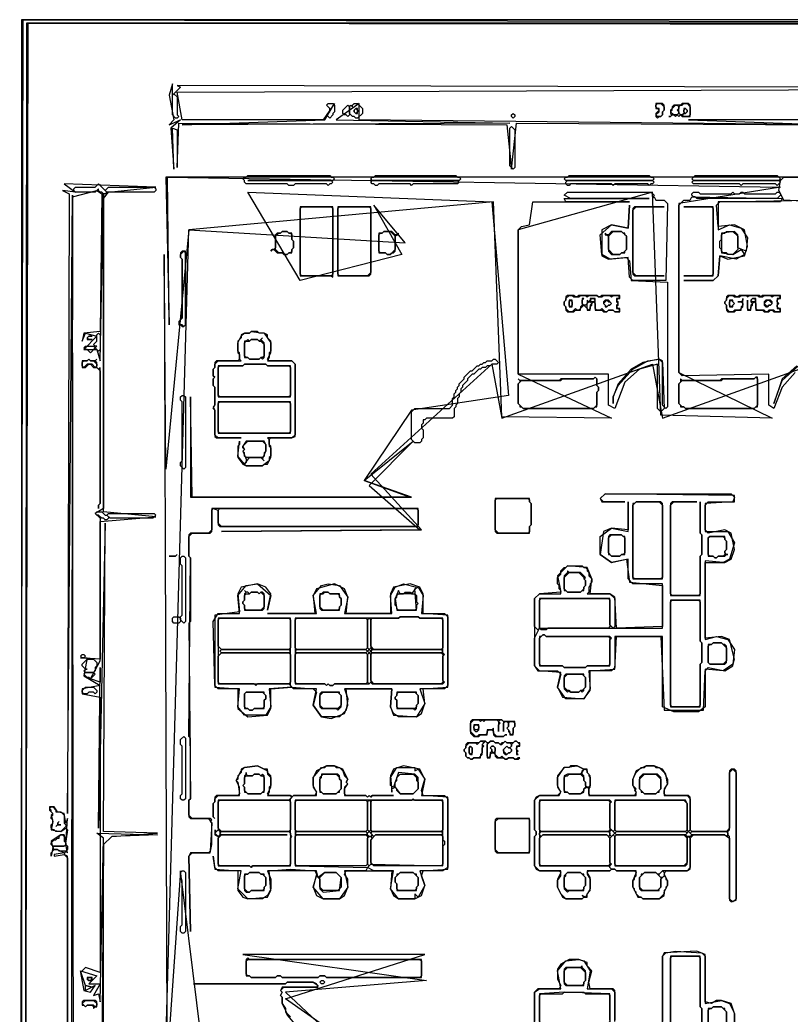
# Model space of a CAD drawing. Header units: millimetres. Extents: x 18 to 1005, y 22 to 1011.
# Drawn here: x 18 to 488, y 404 to 1011 of the extents above; entities that cross this region are included whole.
import ezdxf

# ---------------------------------------------------------------- set-up
doc = ezdxf.new("R2010")
doc.units = ezdxf.units.MM

msp = doc.modelspace()

# ---------------------------------------------------------------- linework, layer by layer
for points in [[(20, 1011), (1005, 1009), (1003, 22), (18, 24)], [(19, 1011), (19, 22), (1004, 22), (1004, 1011)], [(23, 1009), (1002, 1008), (1001, 24), (21, 26)], [(22, 1009), (21, 25), (1002, 24), (1002, 1009)], [(112, 966), (114, 964), (114, 953), (115, 952), (114, 951), (113, 951), (111, 953), (111, 965)], [(209, 960), (210, 959), (210, 955), (209, 954), (209, 953), (207, 951), (205, 953), (207, 955), (207, 957), (205, 959), (206, 960)], [(222, 960), (224, 960), (227, 957), (227, 954), (224, 951), (223, 951), (222, 952), (221, 952), (219, 954), (219, 958), (220, 959), (221, 958), (221, 959)], [(407, 960), (409, 960), (411, 958), (411, 956), (410, 955), (410, 953), (409, 952), (407, 952), (406, 953), (408, 955), (408, 957), (407, 957), (406, 958), (406, 959)], [(410, 960), (406, 960), (406, 957), (407, 957), (408, 956), (406, 954), (406, 952), (407, 951), (408, 952), (409, 952), (410, 953), (410, 955), (411, 956), (411, 959)], [(427, 959), (426, 960), (422, 960), (421, 959), (417, 959), (416, 958), (416, 957), (415, 956), (415, 954), (416, 953), (415, 952), (414, 952), (415, 952), (416, 953), (417, 953), (418, 952), (419, 953), (420, 952), (421, 953), (422, 952), (427, 952)], [(421, 959), (422, 959), (423, 960), (425, 960), (427, 958), (427, 953), (426, 952), (423, 952), (422, 953), (423, 954), (424, 954), (425, 955), (425, 956), (424, 957), (423, 957), (423, 954), (422, 953), (421, 953), (420, 954), (420, 958)], [(218, 959), (219, 958), (219, 953), (218, 952), (217, 953), (216, 953), (215, 954), (215, 956)], [(222, 956), (223, 957), (224, 956), (224, 955), (223, 954), (222, 955)], [(223, 957), (222, 956), (222, 955), (223, 954), (224, 954), (224, 957)], [(318, 953), (319, 954), (320, 953), (320, 952), (319, 951), (318, 952)], [(418, 959), (419, 959), (420, 958), (420, 957), (419, 956), (420, 955), (420, 954), (419, 953), (417, 953), (415, 955), (416, 956), (416, 957)], [(423, 956), (424, 957), (425, 956), (425, 955), (424, 954), (423, 955)], [(318, 946), (320, 944), (320, 921), (319, 920), (317, 922), (317, 945)], [(71, 906), (70, 905), (69, 905), (68, 906), (67, 906), (66, 907), (66, 908), (64, 906), (52, 906), (51, 907), (51, 908), (52, 909), (64, 909), (66, 911)], [(154, 914), (155, 915), (156, 915), (157, 916), (207, 916), (208, 915), (209, 915), (210, 914), (209, 913), (157, 913), (208, 913), (209, 912), (208, 911), (207, 911), (206, 910), (205, 911), (186, 911), (185, 910), (182, 910), (181, 911), (156, 911), (155, 912), (155, 913)], [(232, 914), (233, 915), (234, 915), (235, 916), (284, 916), (285, 915), (286, 915), (287, 914), (286, 913), (233, 913)], [(232, 912), (233, 913), (285, 913), (286, 912), (285, 911), (258, 911), (257, 910), (256, 911), (237, 911), (236, 910), (235, 910), (234, 911), (233, 911)], [(350, 914), (351, 915), (352, 915), (353, 916), (402, 916), (403, 915), (404, 915), (405, 914), (404, 913), (351, 913)], [(351, 911), (351, 912), (352, 913), (404, 913), (405, 912), (404, 911), (403, 911), (402, 910), (401, 911), (381, 911), (380, 910), (379, 911), (354, 911), (353, 910), (352, 910)], [(428, 914), (430, 916), (480, 916), (482, 914), (481, 913), (429, 913)], [(428, 912), (429, 913), (481, 913), (482, 912), (480, 910), (479, 911), (459, 911), (458, 910), (457, 911), (429, 911)], [(70, 907), (72, 909), (100, 909), (101, 908), (101, 907), (100, 906), (71, 906)], [(331, 900), (390, 900), (351, 900), (350, 902), (402, 902), (354, 902), (350, 904), (352, 906), (403, 906), (405, 904), (404, 902), (405, 903), (406, 901), (411, 901), (413, 899), (412, 852), (392, 852), (390, 854), (389, 866), (378, 865), (373, 868), (372, 880), (379, 886), (389, 884), (390, 898), (389, 884), (379, 886), (373, 883), (373, 867), (377, 865), (388, 866), (390, 864), (391, 852), (413, 851), (413, 775), (412, 774), (410, 776), (410, 803), (408, 804), (398, 802), (391, 798), (383, 789), (380, 781), (380, 777), (380, 781), (383, 788), (392, 798), (401, 803), (408, 804), (410, 802), (411, 774), (409, 772), (407, 774), (407, 801), (396, 798), (387, 790), (381, 774), (377, 776), (377, 795), (322, 795), (322, 883), (324, 885), (329, 886)], [(428, 905), (429, 906), (432, 906), (433, 905), (452, 905), (453, 906), (454, 905), (457, 905), (458, 906), (459, 906), (460, 905), (479, 905), (480, 906), (481, 906), (482, 905), (482, 904), (480, 902), (431, 902), (430, 903), (429, 903), (428, 904)], [(190, 897), (208, 897), (209, 896), (209, 856), (208, 855), (190, 855), (189, 856), (189, 896)], [(189, 897), (189, 855), (208, 855), (209, 854), (209, 897)], [(213, 897), (231, 897), (232, 896), (232, 857), (230, 855), (213, 855), (212, 856), (212, 896)], [(212, 897), (212, 855), (231, 855), (232, 856), (232, 897)], [(393, 897), (392, 896), (392, 856), (393, 855), (411, 855), (394, 855), (392, 857), (392, 895), (394, 897), (411, 897)], [(423, 897), (440, 897), (441, 896), (441, 856), (440, 855), (423, 855), (441, 855), (441, 897)], [(178, 882), (177, 881), (175, 881), (174, 880), (174, 872), (173, 871), (172, 871), (171, 870), (172, 871), (173, 871), (175, 869), (178, 869), (179, 868), (181, 868), (182, 869), (184, 869), (184, 871), (185, 872), (185, 876), (184, 877), (184, 881), (182, 881), (181, 882)], [(178, 882), (181, 882), (182, 881), (183, 881), (184, 880), (184, 877), (185, 876), (185, 872), (184, 871), (184, 870), (183, 869), (182, 869), (181, 868), (179, 868), (178, 869), (176, 869), (174, 871), (174, 879), (176, 881), (177, 881)], [(240, 882), (244, 882), (247, 879), (247, 871), (244, 868), (242, 868), (241, 869), (238, 869), (237, 870), (237, 880), (238, 881), (239, 881)], [(237, 881), (237, 869), (241, 869), (242, 868), (244, 868), (245, 869), (246, 869), (247, 870), (247, 879), (248, 880), (249, 880), (249, 881), (248, 880), (247, 880), (245, 882), (240, 882), (239, 881)], [(375, 881), (375, 880), (376, 880), (377, 879), (377, 870), (379, 868), (384, 868), (385, 869), (387, 869), (387, 870), (388, 871), (388, 879), (387, 880), (387, 881), (386, 881), (385, 882), (379, 882), (377, 880), (376, 880)], [(380, 882), (385, 882), (388, 879), (388, 871), (386, 869), (385, 869), (384, 868), (380, 868), (377, 871), (377, 879)], [(449, 882), (453, 882), (456, 879), (456, 871), (453, 868), (450, 868), (449, 869), (447, 869), (446, 870), (446, 871), (445, 872), (445, 876), (446, 877), (446, 880), (447, 881), (448, 881)], [(118, 870), (119, 869), (119, 825), (118, 824), (117, 825), (116, 825), (115, 826), (116, 827), (116, 828), (117, 829), (117, 865), (116, 866), (116, 868)], [(119, 870), (117, 870), (116, 869), (116, 866), (117, 865), (117, 829), (115, 827), (115, 825), (116, 825), (117, 824), (118, 824), (119, 825)], [(350, 839), (351, 840), (351, 841), (353, 843), (355, 843), (356, 842), (359, 842), (360, 843), (363, 843), (364, 842), (365, 843), (370, 843), (371, 842), (373, 842), (374, 843), (378, 843), (379, 842), (380, 843), (383, 843), (384, 842), (383, 841), (382, 841), (382, 839), (383, 838), (382, 837), (382, 835), (383, 835), (384, 834), (383, 833), (381, 833), (380, 834), (377, 834), (376, 833), (375, 833), (373, 835), (372, 834), (370, 834), (369, 835), (369, 841), (366, 841), (366, 840), (365, 839), (364, 840), (364, 838), (363, 837), (362, 837), (361, 838), (361, 840), (362, 841), (361, 841), (361, 837), (360, 836), (360, 835), (359, 834), (358, 834), (357, 835), (355, 833), (353, 833), (351, 835), (351, 836), (350, 837)], [(350, 839), (350, 837), (351, 836), (351, 834), (352, 833), (356, 833), (357, 834), (360, 834), (360, 835), (362, 837), (364, 835), (364, 834), (366, 834), (366, 836), (367, 837), (367, 838), (368, 839), (369, 838), (369, 834), (373, 834), (374, 833), (376, 833), (377, 834), (380, 834), (381, 833), (384, 833), (384, 835), (383, 835), (382, 836), (383, 837), (383, 839), (382, 840), (383, 841), (384, 841), (384, 843), (373, 843), (372, 842), (371, 842), (370, 843), (359, 843), (358, 842), (357, 842), (356, 843), (352, 843), (351, 842), (351, 840)], [(354, 840), (355, 839), (355, 837), (354, 836), (353, 837), (353, 839)], [(353, 840), (353, 836), (355, 836), (355, 840)], [(366, 839), (367, 838), (366, 837), (366, 835), (365, 834), (364, 835), (364, 838), (365, 839)], [(366, 840), (367, 841), (368, 841), (369, 840), (368, 839), (367, 839)], [(376, 840), (377, 839), (378, 839), (379, 838), (378, 837), (377, 837), (376, 836), (374, 838)], [(374, 839), (374, 838), (375, 837), (375, 836), (376, 836), (377, 837), (378, 837), (379, 838), (377, 840), (375, 840)], [(448, 839), (448, 838), (449, 837), (449, 834), (450, 833), (454, 833), (455, 834), (458, 834), (458, 835), (459, 836), (459, 841), (459, 840), (458, 839), (456, 839), (458, 839), (459, 838), (459, 837), (458, 836), (458, 835), (457, 834), (454, 834), (453, 833), (451, 833), (449, 835), (449, 837), (448, 838), (448, 839), (449, 840), (449, 841), (451, 843), (453, 843), (454, 842), (457, 842), (458, 843), (461, 843), (462, 842), (463, 843), (468, 843), (469, 842), (471, 842), (472, 843), (476, 843), (477, 842), (478, 843), (481, 843), (482, 842), (481, 841), (480, 841), (480, 835), (481, 835), (482, 834), (481, 833), (479, 833), (478, 834), (475, 834), (474, 833), (473, 833), (472, 834), (468, 834), (467, 835), (467, 841), (465, 841), (464, 840), (464, 839), (465, 838), (464, 837), (464, 835), (463, 834), (462, 835), (462, 840), (462, 834), (464, 834), (464, 836), (465, 837), (465, 838), (466, 839), (467, 838), (467, 834), (471, 834), (472, 833), (475, 833), (476, 834), (477, 834), (478, 833), (482, 833), (482, 835), (481, 835), (480, 836), (480, 837), (481, 838), (480, 839), (480, 840), (481, 841), (482, 841), (482, 843), (471, 843), (470, 842), (469, 843), (457, 843), (456, 842), (455, 842), (454, 843), (450, 843), (449, 842), (449, 840)], [(451, 837), (451, 839), (452, 840), (454, 838), (452, 836)], [(451, 840), (451, 836), (453, 836), (453, 837), (454, 838), (453, 839), (453, 840)], [(464, 840), (465, 841), (466, 841), (467, 840), (466, 839), (465, 839)], [(475, 840), (477, 838), (476, 837), (475, 837), (474, 836), (472, 838), (474, 840)], [(472, 839), (472, 837), (473, 836), (474, 836), (475, 837), (476, 837), (477, 838), (477, 839), (476, 840), (473, 840)], [(66, 820), (67, 819), (67, 810), (66, 809), (64, 811), (65, 812), (64, 812), (63, 813), (65, 815), (65, 819)], [(159, 821), (158, 820), (155, 820), (153, 819), (153, 817), (151, 815), (151, 808), (152, 807), (152, 804), (151, 803), (138, 803), (137, 802), (137, 799), (136, 798), (136, 794), (137, 793), (136, 792), (136, 788), (137, 787), (137, 776), (136, 775), (137, 773), (137, 757), (138, 756), (153, 756), (139, 756), (137, 758), (137, 773), (136, 774), (137, 776), (137, 787), (136, 788), (136, 792), (137, 793), (136, 794), (136, 798), (137, 799), (137, 801), (139, 803), (153, 803), (152, 804), (152, 808), (151, 809), (151, 814), (153, 818), (155, 820), (158, 820), (159, 821), (167, 820), (171, 814), (171, 809), (170, 808), (170, 805), (169, 803), (184, 803), (186, 801), (186, 758), (184, 756), (169, 756), (170, 755), (170, 751), (171, 750), (171, 745), (170, 744), (170, 742), (166, 739), (156, 739), (155, 740), (158, 744), (165, 744), (167, 742), (166, 743), (168, 748), (168, 752), (167, 754), (156, 754), (154, 751), (155, 749), (154, 748), (156, 743), (156, 741), (155, 740), (151, 745), (152, 754), (152, 752), (151, 751), (151, 744), (154, 740), (156, 739), (166, 739), (167, 740), (169, 740), (171, 744), (171, 751), (170, 752), (170, 755), (171, 756), (184, 756), (186, 757), (186, 801), (184, 803), (170, 803), (169, 804), (171, 808), (171, 815), (169, 817), (169, 819), (167, 820), (164, 820), (163, 821)], [(59, 817), (60, 818), (62, 818), (60, 818), (59, 817), (59, 816), (62, 816), (60, 816)], [(166, 817), (164, 815), (163, 816), (159, 816), (158, 815), (157, 816), (156, 815), (155, 815), (155, 805), (157, 805), (158, 804), (164, 804), (165, 805), (166, 804), (167, 805), (167, 814), (165, 816)], [(155, 814), (156, 815), (158, 815), (159, 816), (163, 816), (164, 815), (165, 815), (167, 813), (167, 806), (166, 805), (165, 805), (164, 804), (158, 804), (157, 805), (156, 805), (155, 806)], [(57, 811), (58, 812), (63, 812), (64, 811), (61, 808), (59, 810), (58, 810)], [(56, 802), (57, 803), (59, 803), (60, 804), (61, 803), (63, 803), (65, 801), (65, 800), (64, 799), (62, 801), (59, 801), (57, 799), (56, 800)], [(60, 804), (59, 803), (56, 803), (56, 799), (58, 799), (60, 801), (61, 801), (63, 799), (65, 799), (67, 797), (67, 716), (66, 715), (66, 713), (66, 715), (67, 716), (67, 799), (66, 798), (65, 799), (65, 802), (64, 803), (65, 804), (64, 803), (61, 803)], [(308, 804), (310, 802), (309, 801), (306, 801), (305, 800), (303, 800), (302, 799), (300, 799), (299, 798), (298, 798), (295, 795), (294, 795), (291, 792), (291, 791), (288, 788), (288, 787), (287, 786), (287, 784), (286, 783), (286, 781), (285, 780), (285, 777), (284, 776), (284, 775), (283, 774), (283, 769), (282, 768), (266, 768), (265, 767), (264, 767), (264, 765), (263, 764), (263, 762), (264, 761), (264, 756), (263, 755), (263, 754), (262, 753), (259, 753), (257, 755), (257, 772), (259, 774), (280, 774), (282, 776), (282, 780), (283, 781), (283, 783), (284, 784), (284, 785), (285, 786), (285, 787), (286, 788), (286, 789), (289, 792), (289, 793), (293, 797), (294, 797), (297, 800), (298, 800), (299, 801), (300, 801), (301, 802), (302, 802), (303, 803), (306, 803), (307, 804)], [(139, 799), (140, 800), (154, 800), (155, 801), (168, 801), (169, 800), (182, 800), (183, 799), (183, 782), (182, 781), (140, 781), (139, 782)], [(139, 800), (139, 781), (183, 781), (183, 800), (169, 800), (168, 801), (155, 801), (154, 800)], [(370, 792), (370, 788), (371, 787), (371, 785), (370, 784), (370, 776), (368, 774), (325, 774), (322, 777), (322, 789), (324, 791), (348, 791), (349, 792), (368, 792), (369, 793)], [(370, 792), (369, 793), (368, 792), (348, 792), (347, 791), (323, 791), (322, 792), (323, 791), (323, 790), (322, 789), (322, 777), (323, 776), (323, 775), (324, 775), (325, 774), (368, 774), (369, 775), (370, 775), (370, 784), (371, 785), (371, 787), (370, 788)], [(468, 792), (468, 776), (466, 774), (424, 774), (423, 775), (422, 775), (420, 777), (420, 789), (422, 791), (446, 791), (447, 792), (466, 792), (467, 793)], [(468, 793), (467, 793), (466, 792), (446, 792), (445, 791), (422, 791), (421, 792), (421, 790), (420, 789), (420, 777), (421, 776), (421, 775), (423, 775), (424, 774), (466, 774), (467, 775), (468, 775)], [(117, 782), (118, 782), (119, 781), (119, 738), (118, 737), (116, 739), (116, 741), (117, 742), (117, 778), (116, 779), (116, 781)], [(139, 777), (140, 778), (182, 778), (183, 777), (183, 760), (182, 759), (140, 759), (139, 760)], [(139, 778), (139, 759), (183, 759), (183, 778)], [(154, 751), (157, 754), (166, 754), (168, 752), (168, 748), (167, 747), (167, 745), (166, 744), (156, 744), (155, 745), (155, 747), (154, 748), (155, 749), (154, 750)], [(308, 718), (309, 719), (328, 719), (329, 718), (329, 717), (330, 716), (330, 703), (329, 702), (329, 699), (328, 698), (310, 698), (308, 700)], [(308, 719), (308, 699), (309, 698), (329, 698), (329, 702), (330, 703), (330, 716), (329, 717), (329, 719)], [(375, 722), (372, 719), (373, 717), (387, 717), (374, 717), (372, 719), (375, 722), (452, 722), (454, 720), (453, 717), (436, 716), (436, 699), (450, 699), (454, 692), (451, 682), (447, 680), (436, 681), (436, 633), (443, 635), (450, 633), (454, 627), (453, 618), (447, 614), (436, 615), (436, 592), (432, 589), (417, 589), (410, 592), (410, 635), (381, 635), (381, 616), (379, 614), (365, 614), (366, 603), (362, 597), (351, 597), (346, 604), (348, 613), (335, 614), (332, 617), (332, 634), (335, 640), (410, 640), (410, 667), (392, 667), (389, 670), (389, 682), (379, 680), (372, 685), (372, 696), (379, 701), (389, 699), (389, 717), (389, 700), (379, 701), (374, 699), (372, 685), (379, 680), (388, 682), (390, 668), (410, 666), (410, 641), (382, 640), (381, 659), (378, 661), (366, 661), (367, 670), (364, 677), (352, 678), (346, 672), (348, 662), (335, 661), (332, 658), (332, 617), (334, 614), (346, 614), (348, 612), (346, 604), (349, 598), (362, 597), (366, 602), (366, 614), (381, 615), (382, 635), (409, 635), (411, 590), (435, 590), (436, 614), (438, 616), (448, 614), (453, 617), (454, 621), (451, 633), (446, 635), (436, 634), (436, 680), (448, 680), (452, 682), (454, 688), (452, 698), (448, 700), (438, 698), (436, 700), (436, 715), (438, 717), (454, 717), (454, 721)], [(394, 717), (408, 717), (410, 715), (410, 671), (409, 670), (393, 670), (392, 671), (392, 715)], [(394, 717), (393, 716), (392, 716), (392, 670), (410, 670), (410, 716), (409, 717)], [(416, 717), (415, 716), (415, 660), (433, 660), (433, 684), (434, 685), (434, 697), (433, 698), (433, 717), (433, 698), (434, 697), (434, 685), (433, 684), (433, 661), (432, 660), (416, 660), (415, 661), (415, 715), (417, 717), (431, 717)], [(64, 710), (65, 711), (68, 711), (70, 709), (71, 709), (72, 708), (72, 707), (71, 706), (70, 706), (69, 707), (68, 707), (66, 709), (65, 709)], [(261, 713), (135, 713), (135, 700), (133, 698), (122, 698), (121, 697), (121, 684), (122, 683), (122, 644), (121, 643), (122, 536), (121, 535), (121, 525), (122, 524), (133, 524), (135, 521), (134, 504), (133, 503), (122, 503), (121, 501), (122, 455), (121, 501), (123, 503), (134, 503), (135, 508), (135, 521), (134, 522), (135, 523), (134, 524), (123, 524), (121, 526), (121, 535), (122, 536), (122, 573), (121, 574), (122, 683), (121, 684), (121, 696), (123, 698), (134, 698), (135, 699), (135, 712), (136, 713), (139, 712), (139, 703), (140, 702), (261, 702)], [(139, 712), (140, 713), (260, 713), (261, 712), (261, 703), (260, 702), (141, 702), (139, 704)], [(71, 709), (72, 710), (100, 710), (101, 709), (99, 707), (73, 707)], [(379, 697), (385, 697), (387, 695), (387, 686), (386, 685), (385, 685), (384, 684), (379, 684), (377, 686), (377, 695)], [(378, 697), (377, 696), (377, 685), (378, 685), (379, 684), (384, 684), (385, 685), (387, 685), (387, 696), (386, 696), (385, 697)], [(439, 696), (447, 696), (448, 695), (448, 694), (449, 693), (449, 688), (448, 687), (448, 685), (447, 684), (444, 684), (443, 683), (442, 683), (441, 684), (439, 684), (438, 685), (438, 695)], [(438, 695), (438, 684), (441, 684), (442, 683), (443, 683), (444, 684), (448, 684), (449, 685), (450, 685), (449, 685), (448, 686), (448, 687), (449, 688), (449, 693), (448, 694), (448, 696), (439, 696)], [(114, 685), (113, 684), (109, 684), (113, 684)], [(117, 684), (118, 684), (119, 683), (119, 644), (118, 643), (116, 645), (116, 647), (117, 648), (117, 678), (116, 679), (116, 683)], [(332, 658), (335, 661), (348, 661), (348, 663), (347, 664), (347, 666), (346, 667), (346, 671), (348, 673), (348, 675), (350, 677), (351, 677), (352, 678), (361, 678), (362, 677), (363, 677), (364, 676), (364, 675), (365, 674), (365, 672), (367, 670), (367, 668), (366, 667), (366, 666), (365, 665), (365, 662), (364, 661), (378, 661), (381, 658), (381, 641), (380, 640), (378, 642), (378, 658), (335, 658), (335, 640), (334, 639), (332, 641)], [(352, 675), (352, 674), (350, 672), (350, 663), (351, 663), (352, 662), (360, 662), (361, 663), (362, 663), (362, 665), (363, 666), (363, 669), (362, 670), (363, 671), (360, 674), (353, 674)], [(353, 674), (359, 674), (362, 671), (362, 670), (363, 669), (363, 666), (362, 665), (362, 664), (360, 662), (352, 662), (350, 664), (350, 671)], [(137, 648), (137, 604), (151, 603), (151, 591), (157, 586), (169, 587), (171, 591), (171, 603), (184, 604), (197, 603), (199, 601), (197, 593), (202, 586), (208, 585), (216, 588), (218, 593), (217, 603), (245, 603), (244, 592), (246, 587), (260, 586), (263, 588), (265, 594), (264, 603), (279, 604), (279, 648), (264, 649), (264, 661), (262, 665), (256, 667), (246, 665), (244, 661), (244, 649), (217, 649), (218, 659), (216, 664), (210, 667), (199, 664), (197, 660), (198, 649), (169, 649), (199, 649), (197, 660), (202, 666), (206, 667), (213, 666), (218, 659), (216, 649), (245, 649), (244, 660), (247, 665), (252, 667), (260, 665), (257, 661), (250, 661), (249, 663), (247, 658), (248, 651), (260, 651), (259, 664), (261, 665), (264, 660), (263, 649), (277, 649), (279, 647), (279, 605), (277, 603), (262, 603), (265, 594), (260, 586), (249, 586), (246, 588), (244, 592), (245, 603), (216, 603), (218, 597), (217, 590), (213, 586), (202, 586), (197, 593), (199, 603), (185, 603), (183, 605), (183, 646), (139, 646), (139, 606), (182, 606), (184, 604), (170, 603), (171, 592), (168, 587), (155, 587), (151, 592), (152, 603), (139, 603), (137, 605), (136, 644), (139, 649), (152, 649), (151, 660), (156, 666), (163, 667), (171, 660), (169, 651), (171, 661), (168, 665), (163, 667), (153, 665), (151, 661), (152, 650)], [(155, 663), (156, 662), (155, 661), (155, 657), (154, 656), (154, 655), (155, 654), (155, 651), (166, 651), (167, 652), (167, 661), (166, 662), (165, 662), (164, 661), (163, 662), (159, 662), (158, 661), (157, 662), (156, 662)], [(155, 660), (156, 661), (158, 661), (159, 662), (163, 662), (164, 661), (165, 662), (167, 660), (167, 653), (165, 651), (156, 651), (155, 652), (155, 654), (154, 655), (154, 656), (155, 657)], [(201, 660), (202, 661), (203, 661), (204, 662), (206, 662), (207, 661), (212, 661), (213, 660), (213, 659), (214, 658), (214, 654), (213, 653), (213, 652), (212, 651), (203, 651), (201, 653)], [(201, 661), (201, 652), (202, 651), (213, 651), (213, 653), (214, 654), (214, 658), (213, 659), (213, 661), (207, 661), (206, 662), (203, 662), (202, 661)], [(248, 660), (249, 661), (252, 661), (253, 662), (256, 662), (257, 661), (259, 661), (260, 660), (260, 656), (261, 655), (260, 654), (260, 652), (259, 651), (249, 651), (248, 652), (248, 653), (247, 654), (247, 658), (248, 659)], [(335, 657), (336, 658), (377, 658), (378, 657), (378, 641), (377, 640), (340, 640), (339, 639), (336, 639), (335, 640)], [(416, 657), (432, 657), (433, 656), (433, 632), (434, 631), (434, 619), (433, 618), (433, 593), (432, 592), (416, 592), (415, 593), (415, 656)], [(415, 657), (415, 592), (433, 592), (433, 618), (434, 619), (434, 631), (433, 632), (433, 657)], [(111, 646), (112, 647), (115, 647), (116, 646), (116, 644), (115, 643), (112, 643), (111, 644)], [(139, 645), (140, 646), (182, 646), (183, 645), (183, 628), (182, 627), (141, 627), (139, 629)], [(276, 646), (262, 646), (261, 647), (250, 647), (249, 646), (186, 646), (186, 606), (204, 606), (205, 605), (206, 606), (207, 605), (209, 605), (210, 606), (231, 606), (232, 607), (233, 606), (276, 606), (277, 607), (276, 608), (276, 623), (277, 624), (276, 625)], [(186, 645), (187, 646), (229, 646), (230, 645), (230, 628), (229, 627), (187, 627), (186, 628)], [(231, 646), (232, 645), (232, 628), (231, 627), (230, 628), (230, 645)], [(232, 645), (233, 646), (249, 646), (250, 647), (261, 647), (262, 646), (275, 646), (276, 645), (276, 628), (275, 627), (234, 627), (232, 629)], [(335, 634), (337, 636), (338, 636), (339, 635), (377, 635), (378, 634), (378, 618), (377, 617), (364, 617), (363, 616), (350, 616), (349, 617), (336, 617), (335, 618)], [(335, 635), (335, 617), (349, 617), (350, 616), (363, 616), (364, 617), (378, 617), (378, 633), (379, 634), (378, 635), (339, 635), (338, 636), (337, 636), (336, 635)], [(140, 626), (141, 627), (182, 627), (183, 626), (182, 625), (141, 625)], [(186, 626), (187, 627), (229, 627), (230, 626), (229, 625), (187, 625)], [(230, 626), (231, 627), (232, 626), (231, 625)], [(231, 627), (232, 628), (233, 627), (232, 626)], [(232, 626), (233, 627), (275, 627), (276, 626), (275, 625), (233, 625)], [(439, 630), (440, 630), (441, 631), (446, 631), (449, 628), (449, 620), (447, 618), (439, 618), (438, 619), (438, 629)], [(438, 630), (438, 619), (439, 618), (448, 618), (449, 619), (449, 629), (448, 630), (447, 630), (446, 631), (441, 631), (440, 630)], [(55, 623), (56, 624), (57, 624), (58, 623), (57, 622), (56, 622)], [(59, 621), (63, 621), (65, 619), (65, 617), (64, 616), (64, 614), (63, 613), (58, 613), (57, 614), (58, 615), (59, 615), (58, 615), (56, 617), (56, 618)], [(139, 623), (141, 625), (182, 625), (183, 624), (183, 607), (182, 606), (163, 606), (162, 605), (161, 606), (140, 606), (139, 607)], [(186, 624), (187, 625), (229, 625), (230, 624), (230, 607), (229, 606), (210, 606), (209, 605), (207, 605), (206, 606), (205, 605), (204, 606), (187, 606), (186, 607)], [(231, 625), (232, 624), (232, 607), (231, 606), (230, 607), (230, 624)], [(232, 624), (233, 625), (275, 625), (276, 624), (276, 607), (275, 606), (234, 606), (232, 608)], [(57, 612), (58, 613), (63, 613), (64, 612), (61, 609), (60, 610), (59, 610)], [(350, 610), (352, 612), (361, 612), (363, 610), (363, 604), (361, 602), (360, 602), (359, 601), (354, 601), (353, 602), (352, 602), (350, 604)], [(351, 612), (350, 611), (350, 603), (352, 601), (353, 602), (354, 601), (359, 601), (360, 602), (361, 601), (362, 602), (362, 603), (363, 604), (363, 610), (362, 611), (362, 612)], [(56, 602), (58, 604), (63, 604), (65, 602), (65, 601), (64, 600), (63, 601), (60, 601), (59, 600), (57, 600), (56, 601)], [(155, 600), (156, 601), (166, 601), (168, 599), (168, 597), (167, 596), (167, 592), (166, 591), (161, 591), (160, 590), (158, 590), (157, 591), (156, 591), (155, 592)], [(155, 600), (155, 591), (157, 591), (158, 590), (160, 590), (161, 591), (167, 591), (167, 596), (168, 597), (168, 599), (167, 600), (167, 601), (156, 601)], [(201, 599), (203, 601), (212, 601), (214, 599), (214, 593), (212, 591), (203, 591), (201, 593)], [(201, 600), (201, 592), (202, 591), (211, 591), (212, 590), (214, 592), (214, 599), (213, 600), (213, 601), (202, 601)], [(248, 600), (249, 601), (259, 601), (261, 599), (261, 594), (260, 593), (260, 592), (259, 591), (249, 591), (248, 592), (248, 596), (247, 597), (247, 598), (248, 599)], [(248, 601), (248, 599), (247, 598), (247, 597), (248, 596), (248, 591), (258, 591), (259, 590), (260, 591), (260, 593), (261, 594), (261, 599), (260, 600), (260, 601)], [(293, 583), (293, 576), (295, 574), (298, 574), (299, 575), (303, 575), (303, 577), (304, 578), (306, 578), (307, 577), (307, 575), (308, 574), (313, 574), (314, 575), (315, 575), (314, 575), (313, 574), (309, 574), (307, 576), (307, 579), (306, 578), (303, 578), (303, 576), (302, 575), (298, 575), (297, 574), (296, 574), (293, 577), (293, 582), (295, 584), (298, 584), (299, 583), (300, 584), (301, 583), (302, 584), (309, 584), (310, 583), (310, 577), (310, 581), (311, 582), (310, 583), (311, 584), (312, 584), (313, 583), (313, 577), (313, 582), (314, 583), (315, 583), (316, 582), (316, 580), (315, 579), (316, 578), (316, 577), (317, 576), (317, 575), (319, 575), (319, 579), (320, 580), (320, 583), (313, 583), (312, 584), (294, 584)], [(317, 583), (319, 583), (320, 582), (320, 580), (319, 579), (319, 576), (318, 575), (317, 576), (317, 577), (315, 579), (316, 580), (316, 582)], [(295, 580), (296, 581), (297, 581), (298, 580), (298, 579), (297, 578), (296, 578), (295, 579)], [(295, 581), (295, 578), (296, 577), (297, 577), (298, 578), (298, 581)], [(118, 574), (119, 573), (119, 536), (118, 535), (117, 535), (116, 536), (116, 538), (117, 539), (117, 568), (116, 569), (116, 572)], [(300, 571), (301, 570), (300, 569), (300, 564), (299, 563), (299, 562), (298, 561), (295, 561), (294, 560), (293, 560), (292, 561), (291, 561), (290, 562), (290, 564), (289, 565), (289, 566), (290, 567), (290, 568), (292, 570), (296, 570), (297, 569), (299, 571)], [(289, 566), (289, 565), (290, 564), (290, 562), (291, 561), (292, 561), (293, 560), (294, 560), (295, 561), (299, 561), (299, 562), (300, 563), (300, 567), (301, 568), (300, 569), (302, 571), (303, 570), (303, 561), (305, 561), (305, 563), (306, 564), (307, 564), (308, 563), (308, 562), (309, 561), (313, 561), (314, 560), (315, 560), (316, 561), (319, 561), (320, 560), (322, 560), (323, 561), (322, 561), (321, 560), (320, 560), (319, 561), (316, 561), (315, 560), (314, 560), (312, 562), (311, 561), (310, 561), (308, 563), (308, 567), (307, 568), (306, 568), (305, 567), (306, 566), (306, 565), (305, 564), (305, 562), (304, 561), (303, 562), (303, 569), (305, 571), (307, 571), (308, 570), (310, 570), (311, 569), (312, 569), (314, 571), (315, 570), (317, 570), (318, 569), (318, 568), (317, 567), (316, 567), (315, 568), (313, 566), (313, 564), (314, 563), (315, 563), (316, 564), (317, 564), (318, 565), (318, 566), (317, 567), (318, 568), (318, 569), (320, 571), (321, 571), (323, 569), (322, 568), (321, 568), (321, 563), (322, 563), (321, 564), (322, 565), (321, 566), (321, 567), (322, 568), (323, 568), (323, 570), (322, 570), (321, 571), (320, 571), (319, 570), (315, 570), (314, 571), (313, 570), (312, 570), (311, 569), (310, 570), (308, 570), (307, 571), (305, 571), (304, 570), (303, 570), (302, 571), (299, 571), (298, 570), (291, 570), (290, 569), (290, 567)], [(293, 568), (294, 567), (294, 564), (293, 563), (292, 564), (292, 567)], [(293, 568), (292, 567), (292, 564), (293, 563), (294, 563), (294, 567)], [(305, 567), (306, 568), (307, 568), (308, 567), (308, 565), (307, 564), (306, 565), (306, 566)], [(315, 568), (316, 567), (317, 567), (318, 566), (318, 565), (317, 564), (316, 564), (315, 563), (313, 565), (313, 566)], [(279, 537), (264, 538), (263, 541), (265, 548), (262, 554), (252, 556), (246, 554), (244, 550), (245, 540), (245, 542), (247, 543), (250, 539), (258, 539), (261, 542), (261, 549), (259, 551), (249, 552), (246, 543), (244, 544), (244, 549), (248, 555), (259, 555), (259, 553), (261, 554), (265, 548), (263, 538), (277, 538), (279, 536), (279, 494), (276, 492), (262, 492), (265, 483), (261, 476), (259, 478), (259, 475), (249, 475), (244, 481), (246, 492), (234, 492), (230, 494), (232, 496), (276, 495), (276, 535), (186, 535), (186, 495), (230, 494), (229, 492), (216, 492), (218, 482), (213, 475), (203, 475), (197, 482), (199, 489), (201, 487), (201, 481), (203, 479), (213, 480), (214, 488), (211, 491), (204, 491), (200, 488), (199, 492), (169, 492), (171, 487), (171, 481), (169, 477), (166, 475), (157, 475), (151, 481), (153, 492), (139, 492), (137, 494), (136, 501), (137, 493), (151, 492), (151, 480), (154, 476), (157, 475), (169, 476), (171, 480), (170, 492), (183, 493), (198, 492), (199, 490), (197, 482), (199, 477), (203, 475), (213, 475), (216, 477), (218, 482), (218, 487), (216, 490), (217, 492), (245, 492), (244, 481), (246, 477), (249, 475), (259, 475), (263, 477), (265, 483), (263, 489), (264, 492), (279, 493)], [(139, 495), (158, 495), (159, 494), (160, 495), (183, 495), (183, 512), (184, 513), (183, 514), (183, 536), (185, 538), (199, 538), (199, 540), (197, 544), (197, 549), (202, 555), (204, 555), (205, 556), (210, 556), (211, 555), (213, 555), (215, 553), (216, 550), (218, 548), (217, 546), (218, 545), (216, 543), (216, 538), (229, 538), (230, 537), (231, 538), (232, 537), (233, 538), (246, 538), (233, 538), (232, 537), (231, 538), (230, 537), (229, 538), (217, 538), (216, 539), (216, 542), (218, 545), (217, 546), (218, 548), (215, 554), (210, 556), (205, 556), (199, 553), (197, 549), (197, 543), (199, 540), (198, 538), (185, 538), (184, 537), (183, 538), (170, 538), (169, 539), (171, 543), (171, 550), (169, 552), (169, 554), (167, 554), (163, 556), (155, 555), (153, 554), (153, 552), (151, 550), (151, 548), (150, 547), (151, 546), (152, 539), (151, 538), (138, 538), (137, 537), (137, 534), (136, 533), (136, 525), (137, 524), (136, 525), (136, 533), (137, 534), (137, 536), (139, 538), (152, 538), (152, 543), (150, 547), (153, 553), (155, 555), (163, 556), (169, 553), (169, 551), (171, 549), (171, 544), (170, 543), (170, 540), (169, 538), (183, 538), (184, 537), (182, 535), (139, 535), (139, 517), (138, 516), (137, 517), (137, 514), (139, 513)], [(332, 495), (332, 513), (333, 514), (333, 516), (332, 517), (332, 535), (335, 538), (347, 538), (348, 540), (346, 544), (346, 549), (350, 555), (358, 556), (362, 554), (360, 551), (352, 551), (350, 550), (350, 540), (352, 540), (353, 539), (360, 539), (362, 540), (362, 542), (364, 543), (365, 542), (365, 538), (394, 538), (394, 540), (393, 541), (394, 542), (392, 544), (392, 548), (394, 552), (397, 555), (399, 555), (400, 556), (405, 556), (406, 555), (408, 555), (411, 552), (413, 548), (413, 545), (411, 542), (411, 538), (425, 538), (427, 536), (427, 517), (426, 516), (425, 517), (425, 533), (424, 535), (381, 535), (381, 517), (380, 516), (378, 518), (378, 533), (379, 534), (378, 535), (335, 535), (335, 495), (377, 495), (379, 493), (378, 492), (364, 492), (364, 490), (366, 487), (366, 481), (363, 476), (361, 477), (362, 476), (361, 475), (351, 475), (348, 478), (346, 482), (346, 486), (348, 489), (348, 492), (335, 492)], [(333, 537), (332, 535), (332, 517), (333, 516), (333, 514), (332, 513), (332, 495), (333, 493), (335, 492), (347, 492), (348, 491), (346, 487), (346, 482), (349, 476), (351, 475), (361, 475), (362, 476), (364, 476), (364, 478), (366, 480), (366, 488), (364, 491), (365, 492), (378, 492), (379, 493), (381, 493), (382, 492), (393, 492), (394, 491), (392, 486), (392, 482), (395, 476), (397, 476), (398, 475), (408, 475), (411, 477), (411, 479), (413, 483), (413, 486), (411, 490), (412, 492), (425, 492), (427, 493), (427, 512), (429, 514), (448, 514), (451, 512), (451, 474), (452, 473), (455, 474), (455, 553), (454, 554), (452, 554), (451, 553), (451, 518), (449, 516), (428, 516), (427, 517), (427, 537), (426, 538), (412, 538), (411, 539), (411, 541), (413, 545), (412, 551), (410, 554), (405, 556), (400, 556), (394, 553), (392, 548), (392, 544), (394, 540), (393, 538), (366, 538), (365, 539), (365, 542), (366, 543), (366, 550), (364, 552), (364, 554), (362, 554), (358, 556), (354, 556), (353, 555), (350, 555), (346, 550), (346, 543), (348, 540), (346, 538), (335, 538)], [(362, 554), (363, 554), (364, 553), (364, 552), (365, 551), (365, 550), (366, 549), (366, 544), (365, 543), (364, 543), (363, 544), (363, 546), (362, 547), (362, 550), (361, 551), (361, 553)], [(453, 554), (455, 552), (455, 475), (453, 473), (451, 475), (451, 513), (450, 514), (450, 516), (451, 517), (451, 552)], [(156, 552), (156, 551), (155, 550), (155, 545), (154, 544), (155, 543), (155, 540), (156, 540), (157, 539), (165, 539), (166, 540), (167, 540), (167, 550), (166, 551), (165, 550), (164, 551), (161, 551), (160, 550), (157, 550), (156, 551)], [(156, 550), (160, 550), (161, 551), (164, 551), (165, 550), (166, 550), (167, 549), (167, 541), (165, 539), (157, 539), (155, 541), (155, 543), (154, 544), (155, 545), (155, 549)], [(202, 550), (203, 551), (211, 551), (213, 549), (213, 548), (214, 547), (214, 542), (211, 539), (203, 539), (201, 541), (201, 548), (202, 549)], [(202, 551), (202, 550), (201, 549), (201, 540), (202, 540), (203, 539), (211, 539), (212, 540), (213, 540), (213, 541), (214, 542), (214, 547), (213, 548), (213, 550), (212, 551)], [(250, 551), (258, 551), (260, 549), (260, 547), (261, 546), (261, 542), (258, 539), (250, 539), (248, 541), (248, 542), (247, 543), (247, 546), (248, 547), (248, 549)], [(351, 550), (352, 550), (353, 551), (360, 551), (362, 549), (362, 547), (363, 546), (363, 543), (362, 542), (362, 541), (360, 539), (353, 539), (352, 540), (351, 540), (350, 541), (350, 549)], [(399, 551), (406, 551), (409, 548), (409, 542), (406, 539), (399, 539), (396, 542), (396, 548)], [(396, 549), (396, 542), (397, 541), (397, 540), (398, 540), (399, 539), (406, 539), (407, 540), (408, 540), (408, 541), (409, 542), (409, 549), (407, 551), (398, 551)], [(139, 534), (140, 535), (182, 535), (183, 534), (183, 517), (182, 516), (141, 516), (139, 518)], [(186, 534), (187, 535), (229, 535), (230, 534), (230, 517), (229, 516), (187, 516), (186, 517)], [(231, 535), (232, 534), (232, 517), (231, 516), (230, 517), (230, 534)], [(276, 534), (276, 517), (275, 516), (233, 516), (232, 517), (232, 534), (233, 535), (257, 535), (258, 536), (259, 535), (275, 535)], [(335, 534), (336, 535), (377, 535), (378, 534), (378, 517), (377, 516), (336, 516), (335, 517)], [(381, 534), (382, 535), (423, 535), (425, 533), (425, 517), (424, 516), (382, 516), (381, 517)], [(37, 531), (38, 531), (40, 529), (40, 528), (43, 528), (45, 526), (45, 521), (46, 520), (46, 519), (43, 516), (40, 516), (39, 517), (38, 517), (37, 518), (37, 520), (38, 521), (38, 523), (37, 524), (37, 525), (38, 526), (38, 527), (37, 528), (37, 529), (36, 530)], [(310, 524), (328, 524), (329, 523), (329, 504), (328, 503), (310, 503), (308, 505), (308, 522)], [(309, 524), (308, 523), (308, 504), (309, 503), (329, 503), (329, 524)], [(42, 522), (41, 521), (41, 520), (40, 519), (41, 520), (43, 520), (42, 520), (41, 521)], [(139, 517), (140, 516), (140, 514), (139, 513), (137, 515)], [(140, 515), (141, 516), (182, 516), (183, 515), (183, 496), (182, 495), (160, 495), (159, 494), (158, 495), (140, 495), (139, 496), (139, 512), (141, 514), (181, 514), (141, 514)], [(186, 515), (187, 516), (229, 516), (230, 515), (229, 514), (187, 514)], [(230, 515), (231, 516), (233, 514), (232, 513), (231, 513), (230, 514)], [(232, 515), (233, 516), (275, 516), (276, 515), (275, 514), (235, 514), (234, 513)], [(335, 515), (336, 516), (377, 516), (378, 515), (378, 514), (377, 513), (376, 514), (337, 514), (336, 513), (335, 514)], [(378, 514), (378, 516), (379, 517), (381, 515), (379, 513)], [(381, 515), (382, 516), (424, 516), (425, 515), (424, 514), (382, 514)], [(424, 514), (426, 516), (428, 514), (427, 513), (425, 513)], [(427, 515), (428, 516), (449, 516), (450, 515), (450, 514), (449, 513), (448, 514), (428, 514)], [(44, 514), (45, 513), (45, 510), (46, 509), (46, 508), (45, 507), (38, 507), (37, 508), (37, 509), (39, 511), (40, 511), (41, 512), (42, 512), (42, 513), (43, 514)], [(186, 513), (187, 514), (229, 514), (230, 513), (230, 496), (229, 495), (187, 495), (186, 496)], [(232, 513), (233, 512), (232, 511), (232, 496), (231, 495), (230, 496), (230, 512), (231, 513)], [(232, 511), (235, 514), (275, 514), (276, 513), (276, 511), (277, 510), (277, 508), (276, 507), (276, 496), (275, 495), (234, 495), (232, 497)], [(335, 512), (337, 514), (376, 514), (378, 512), (378, 496), (377, 495), (336, 495), (335, 496)], [(378, 512), (380, 514), (381, 513), (381, 495), (424, 495), (425, 496), (425, 512), (426, 513), (427, 512), (427, 494), (425, 492), (410, 492), (408, 490), (407, 490), (406, 491), (399, 491), (398, 490), (397, 490), (397, 489), (396, 488), (396, 481), (397, 480), (408, 480), (408, 481), (409, 482), (409, 487), (411, 489), (412, 488), (412, 487), (413, 486), (413, 483), (412, 482), (412, 481), (411, 480), (411, 478), (408, 475), (398, 475), (397, 476), (396, 476), (394, 478), (394, 479), (393, 480), (393, 481), (392, 482), (392, 486), (393, 487), (393, 488), (394, 489), (394, 492), (382, 492), (381, 493), (379, 493), (378, 494), (378, 495), (379, 496), (378, 497)], [(381, 513), (382, 514), (423, 514), (425, 512), (425, 497), (423, 495), (382, 495), (381, 496)], [(47, 507), (47, 505), (46, 504), (42, 504), (41, 505), (39, 505), (38, 506), (39, 507), (45, 507), (46, 508)], [(117, 492), (118, 492), (119, 491), (119, 455), (118, 454), (117, 454), (116, 455), (116, 458), (117, 459), (117, 486), (116, 487), (116, 491)], [(410, 492), (411, 491), (411, 489), (410, 488), (409, 488), (408, 489), (408, 490)], [(155, 489), (156, 490), (157, 490), (158, 491), (164, 491), (165, 490), (166, 490), (168, 488), (168, 483), (167, 482), (167, 481), (166, 480), (159, 480), (158, 479), (157, 479), (155, 481)], [(155, 490), (155, 480), (156, 479), (158, 479), (159, 480), (167, 480), (167, 482), (168, 483), (168, 488), (167, 489), (167, 490), (165, 490), (164, 491), (158, 491), (157, 490)], [(201, 488), (204, 491), (211, 491), (214, 488), (214, 482), (212, 480), (203, 480), (201, 482)], [(247, 488), (250, 491), (258, 491), (261, 488), (261, 483), (260, 482), (260, 481), (259, 480), (249, 480), (248, 481), (248, 484), (247, 485)], [(248, 490), (248, 489), (247, 488), (247, 485), (248, 484), (248, 480), (260, 480), (260, 482), (261, 483), (261, 488), (260, 489), (260, 490), (259, 490), (258, 491), (250, 491), (249, 490)], [(351, 490), (352, 491), (360, 491), (363, 488), (363, 483), (362, 482), (362, 481), (361, 480), (352, 480), (350, 482), (350, 488), (351, 489)], [(350, 489), (350, 481), (352, 479), (353, 480), (362, 480), (362, 482), (363, 483), (363, 488), (362, 489), (362, 490), (361, 490), (360, 491), (352, 491)], [(396, 488), (399, 491), (406, 491), (409, 488), (409, 482), (407, 480), (398, 480), (396, 482)], [(156, 438), (156, 428), (158, 428), (159, 427), (174, 427), (175, 428), (177, 428), (178, 427), (200, 427), (201, 428), (204, 428), (205, 427), (263, 427), (263, 438), (158, 438), (157, 439)], [(156, 437), (157, 438), (262, 438), (263, 437), (263, 428), (262, 427), (205, 427), (204, 428), (201, 428), (200, 427), (178, 427), (177, 428), (175, 428), (174, 427), (159, 427), (158, 428), (157, 428), (156, 429)], [(416, 440), (432, 440), (433, 439), (433, 409), (434, 408), (434, 397), (433, 396), (433, 377), (432, 376), (416, 376), (415, 377), (415, 439)], [(415, 440), (415, 376), (433, 376), (433, 396), (434, 397), (434, 408), (433, 409), (433, 440)], [(361, 434), (360, 433), (351, 433), (350, 432), (350, 423), (351, 422), (362, 422), (362, 424), (363, 425), (363, 431), (361, 433)], [(350, 431), (352, 433), (360, 433), (363, 430), (363, 425), (362, 424), (362, 423), (361, 422), (352, 422), (350, 424)], [(59, 426), (60, 427), (61, 427), (62, 426), (61, 425), (60, 425)], [(59, 427), (59, 426), (60, 425), (61, 425), (62, 426), (62, 427)], [(201, 424), (202, 425), (203, 425), (204, 424), (203, 423), (202, 423)], [(56, 411), (58, 413), (63, 413), (65, 411), (65, 410), (64, 409), (63, 410), (59, 410), (58, 409)], [(56, 412), (56, 410), (57, 410), (58, 409), (59, 410), (62, 410), (63, 409), (63, 408), (64, 409), (65, 409), (65, 412), (64, 413), (57, 413)], [(335, 416), (336, 417), (349, 417), (350, 418), (362, 418), (363, 417), (377, 417), (378, 416), (378, 400), (377, 399), (336, 399), (335, 400)], [(439, 408), (440, 408), (441, 409), (446, 409), (449, 406), (449, 399), (448, 398), (448, 397), (447, 396), (444, 396), (443, 395), (442, 395), (441, 396), (439, 396), (438, 397), (438, 407)], [(438, 408), (438, 396), (441, 396), (442, 395), (443, 395), (444, 396), (448, 396), (449, 397), (448, 398), (449, 399), (449, 406), (448, 407), (448, 408), (447, 408), (446, 409), (441, 409), (440, 408)]]:
    msp.add_lwpolyline(points, close=True)
for points in [[(501, 970), (114, 971), (116, 970), (111, 965), (111, 972), (109, 965), (112, 950), (109, 947), (116, 950), (110, 945), (112, 920), (111, 945), (114, 944), (114, 921), (115, 948), (315, 947), (318, 920), (321, 948), (511, 947)], [(602, 950), (426, 950), (512, 947), (225, 950), (225, 960), (211, 950), (317, 948), (117, 947), (204, 950), (210, 960), (203, 950), (117, 950), (114, 967), (913, 970)], [(69, 330), (69, 508), (74, 513), (102, 515), (69, 516), (70, 704), (66, 518), (67, 616), (67, 607), (61, 609), (67, 620), (67, 705), (101, 708), (69, 711), (69, 902), (72, 906), (101, 909), (45, 911), (52, 906), (44, 907), (48, 905), (47, 527), (50, 904), (49, 143)], [(923, 130), (922, 915), (107, 915), (109, 825), (108, 915), (482, 909), (420, 899), (420, 796), (477, 768), (409, 770), (404, 906), (322, 883), (322, 795), (379, 768), (312, 769), (307, 900), (121, 883), (107, 737), (106, 868), (108, 275)], [(503, 900), (484, 901), (481, 907), (482, 913), (484, 915), (546, 915)], [(51, 142), (50, 903), (65, 907), (68, 905), (67, 821), (57, 820), (56, 815), (58, 820), (65, 818), (57, 810), (65, 810), (67, 803), (69, 905), (69, 713), (64, 710), (67, 707), (67, 621), (55, 622), (59, 622), (57, 611), (67, 605), (56, 603), (56, 600), (67, 598), (67, 430), (58, 433), (55, 430), (57, 419), (61, 418), (64, 422), (58, 419), (58, 422), (62, 421), (58, 422), (55, 431), (65, 428), (60, 423), (67, 423), (63, 416), (66, 417), (67, 412), (69, 512), (65, 515), (102, 514), (74, 513), (69, 508), (67, 245)], [(136, 331), (116, 492), (106, 349), (121, 883), (253, 875), (234, 898), (251, 868), (189, 852), (157, 906), (306, 900), (316, 782), (257, 773), (228, 730), (256, 720), (123, 720), (122, 781), (122, 720), (257, 720), (228, 730), (258, 754), (231, 727), (262, 700), (141, 699), (263, 700), (232, 734), (306, 801), (312, 768), (404, 801), (410, 768), (502, 801)], [(491, 796), (483, 787), (478, 774), (475, 776), (475, 795), (422, 794), (420, 796), (420, 898), (423, 901), (427, 901), (428, 903), (483, 902), (482, 900), (444, 900), (444, 883), (451, 886), (458, 884), (462, 878), (461, 870), (456, 872), (456, 880), (454, 882), (446, 881), (446, 869), (453, 868), (458, 871), (460, 868), (455, 865), (445, 867), (444, 855), (441, 852), (423, 852), (441, 852), (444, 855), (445, 867), (450, 865), (460, 867), (462, 873), (460, 883), (454, 886), (444, 885), (443, 898), (445, 900), (500, 901)], [(492, 800), (483, 792), (478, 777), (483, 791), (493, 800)], [(47, 145), (47, 501), (45, 502), (46, 504), (47, 503), (46, 508), (47, 524), (46, 521), (45, 527), (41, 528), (39, 531), (36, 531), (36, 529), (38, 527), (37, 526), (38, 522), (37, 517), (43, 516), (46, 518), (47, 517), (46, 510), (45, 514), (43, 514), (37, 510), (38, 506), (37, 501), (37, 503), (39, 505), (41, 505), (45, 503), (39, 502), (39, 501), (45, 502), (47, 500), (47, 146)], [(244, 369), (180, 414), (265, 441), (154, 441), (266, 425), (180, 418), (244, 358)], [(332, 376), (332, 418), (335, 420), (348, 420), (346, 431), (351, 437), (359, 438), (362, 437), (366, 431), (364, 420), (379, 420), (381, 418), (381, 401)], [(381, 400), (381, 419), (380, 420), (366, 420), (365, 424), (367, 431), (364, 434), (364, 436), (359, 438), (353, 438), (348, 435), (346, 432), (346, 426), (348, 422), (347, 420), (334, 420), (332, 418), (332, 400)], [(410, 399), (410, 440), (412, 442), (418, 443), (434, 442), (436, 440), (436, 411), (446, 413), (451, 411), (454, 405), (454, 399)], [(454, 399), (454, 405), (452, 411), (446, 413), (443, 413), (440, 411), (436, 412), (436, 441), (431, 443), (411, 442), (410, 440), (410, 400)], [(183, 403), (181, 405), (178, 411), (178, 415), (177, 416), (178, 418), (177, 419), (179, 421), (200, 421), (199, 423), (197, 424), (181, 424), (180, 423), (124, 423), (180, 423), (181, 424), (197, 424), (200, 422), (199, 421), (178, 421), (177, 419), (178, 418), (177, 416), (178, 415), (178, 411), (180, 408), (180, 406), (181, 404), (187, 397)], [(378, 401), (378, 417), (350, 418), (335, 417), (335, 399)]]:
    msp.add_lwpolyline(points)

doc.saveas('drawing.dxf')
